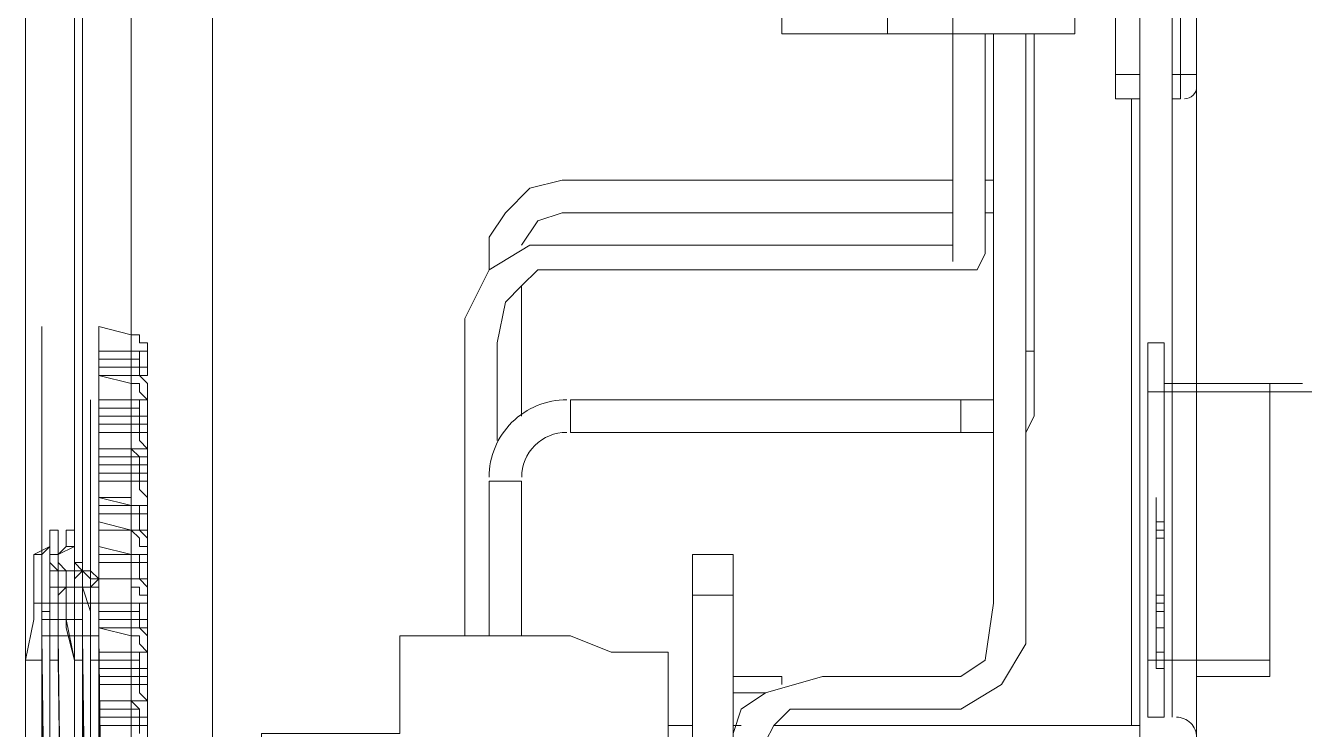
# Model space of a CAD drawing. Header units: millimetres. Extents: x 42 to 552, y 43 to 535.
# Drawn here: x 480.3756 to 480.5768, y 496.925 to 497.0357 of the extents above; entities that cross this region are included whole.
import ezdxf

# ---------------------------------------------------------------- set-up
doc = ezdxf.new("R2010")
doc.units = ezdxf.units.MM
doc.header["$LTSCALE"] = 0.75
doc.header["$MEASUREMENT"] = 0
doc.layers.add('PDF_0', color=7, linetype='Continuous')

msp = doc.modelspace()

# ---------------------------------------------------------------- linework, layer by layer
at = {"layer": 'PDF_0', "lineweight": 18}
for points in [[(480.3922387645771, 497.2916101422346), (480.3922387645771, 496.7771739602923), (480.3922387645771, 496.7758942682973), (480.3922387645771, 496.26273777835), (480.3922387645771, 496.2614580863552)], [(480.4101544525051, 497.2749741463011), (480.4101544525051, 497.2481006144086), (480.405035684526, 497.2481006144086), (480.405035684526, 496.9153806957394), (480.405035684526, 496.8219631801131)], [(480.3922387645771, 497.2711350703165), (480.3922387645771, 496.8219631801131)], [(480.3820012286178, 497.2672959943317), (480.3832809206128, 497.2647366103421), (480.3832809206128, 497.2583381503676), (480.3832809206128, 496.7899708802412), (480.3832809206128, 496.7835724202668), (480.3820012286178, 496.7810130362769), (480.3756027686436, 496.7810130362769), (480.3768824606382, 496.7810130362769)], [(480.3756027686436, 496.8360397920568), (480.3756027686436, 497.2634569183473), (480.3768824606382, 497.2634569183473)], [(480.3832809206128, 497.2583381503676), (480.3845606126074, 497.2583381503676), (480.3845606126074, 496.7899708802412), (480.3832809206128, 496.7899708802412)], [(480.5509205719422, 496.9230588477088), (480.5509205719422, 497.2327443104699)], [(480.5214876560599, 497.0369514352532), (480.5214876560599, 497.0343920512634), (480.540683035983, 497.0343920512634), (480.540683035983, 497.2301849264803)], [(480.5470814959576, 497.0420702032328), (480.5470814959576, 497.0279935912889), (480.5509205719422, 497.0279935912889)], [(480.4946141241676, 497.0369514352532), (480.4946141241676, 497.0343920512634), (480.5112501201006, 497.0343920512634), (480.5112501201006, 497.0369514352532)], [(480.5560393399214, 497.0369514352532), (480.5560393399214, 496.9268979236934)], [(480.4498249043468, 496.9704074515192), (480.4498249043468, 496.9857637554579), (480.4511045963413, 496.9921622154324), (480.4536639803314, 496.9947215994222), (480.456223364321, 496.9972809834118), (480.4856562802033, 496.9972809834118), (480.5150891960857, 496.9972809834118), (480.5214876560599, 496.9972809834118), (480.5240470400495, 496.9972809834118), (480.5253267320445, 496.9972809834118), (480.5266064240395, 496.9998403674016), (480.5266064240395, 497.0011200593966), (480.5266064240395, 497.0049591353812), (480.5266064240395, 497.0139169793453), (480.5266064240395, 497.0343920512634)], [(480.5278861160346, 497.0343920512634), (480.5278861160346, 496.96272929955), (480.5278861160346, 496.9448136116217), (480.5266064240395, 496.9358557676575), (480.5227673480549, 496.9332963836679), (480.5189282720703, 496.9332963836679), (480.5010125841418, 496.9332963836679), (480.4920547401775, 496.9307369996781), (480.4882156641929, 496.9281776156882), (480.4869359721984, 496.9243385397036), (480.4869359721984, 496.8513960959955), (480.4869359721984, 496.8424382520312), (480.4869359721984, 496.8360397920568), (480.4869359721984, 496.833480408067), (480.4882156641929, 496.8322007160722), (480.4894953561879, 496.8322007160722), (480.4933344321726, 496.8322007160722)], [(480.4920547401775, 496.834760100062), (480.4920547401775, 496.8373194840516), (480.4920547401775, 496.844997636021), (480.4920547401775, 496.8590742479647), (480.4920547401775, 496.8885071638471), (480.4920547401775, 496.9192197717242), (480.4920547401775, 496.9230588477088), (480.4933344321726, 496.9256182316984), (480.4958938161622, 496.9281776156882), (480.4997328921468, 496.9281776156882), (480.5150891960857, 496.9281776156882), (480.5227673480549, 496.9281776156882), (480.5291658080291, 496.9320166916729), (480.5330048840137, 496.9384151516473), (480.5330048840137, 496.9460933036165), (480.5330048840137, 496.9755262194989), (480.5330048840137, 497.0343920512634)], [(480.5112501201006, 497.0343920512634), (480.5214876560599, 497.0343920512634), (480.5214876560599, 497.0087982113658), (480.5214876560599, 497.0023997513914), (480.5214876560599, 496.9985606754068)], [(480.5330048840137, 496.9716871435143), (480.5342845760088, 496.9742465275041), (480.5342845760088, 496.9768059114937), (480.5342845760088, 496.9844840634631), (480.5342845760088, 497.0343920512634)], [(480.5470814959576, 497.0279935912889), (480.5470814959576, 497.0241545153043), (480.5509205719422, 497.0241545153043)], [(480.5573190319164, 497.0279935912889), (480.5560393399214, 497.0279935912889)], [(480.5598784159065, 497.0279935912889), (480.5598784159065, 497.0254342072993), (480.5598784159065, 496.9230588477088), (480.5598784159065, 496.920499463719), (480.5598784159065, 496.7810130362769)], [(480.5496408799472, 496.9256182316984), (480.5496408799472, 497.0241545153043)], [(480.5560393399214, 497.0241545153043), (480.5573190319164, 497.0241545153043)], [(480.5214876560599, 497.0113575953557), (480.4805375122237, 497.0113575953557), (480.4600624403056, 497.0113575953557), (480.454943672326, 497.0100779033606), (480.4511045963413, 497.006238827376), (480.4485452123517, 497.0023997513914), (480.4485452123517, 496.9972809834118)], [(480.5278861160346, 497.0113575953557), (480.5266064240395, 497.0113575953557)], [(480.4536639803314, 497.0011200593966), (480.456223364321, 497.0049591353812), (480.4600624403056, 497.006238827376), (480.4690202842698, 497.006238827376), (480.4869359721984, 497.006238827376), (480.5214876560599, 497.006238827376)], [(480.5266064240395, 497.006238827376), (480.5278861160346, 497.006238827376)], [(480.5214876560599, 497.0011200593966), (480.5138095040907, 497.0011200593966), (480.5061313521214, 497.0011200593966), (480.4894953561879, 497.0011200593966), (480.454943672326, 497.0011200593966), (480.4485452123517, 496.9972809834118), (480.4447061363671, 496.9896028314425), (480.4447061363671, 496.9729668355091), (480.4447061363671, 496.9396948436423)], [(480.4536639803314, 496.9742465275041), (480.4536639803314, 496.9755262194989), (480.4536639803314, 496.9832043714681), (480.4536639803314, 496.9908825234373), (480.4536639803314, 496.9947215994222)], [(480.3922387645771, 496.9768059114937), (480.3871199965974, 496.9768059114937), (480.3871199965974, 496.9806449874785), (480.3922387645771, 496.9806449874785), (480.3871199965974, 496.9806449874785)], [(480.5713956438603, 496.9780856034887), (480.5522002639373, 496.9780856034887)], [(480.57651441184, 496.9793652954835), (480.5713956438603, 496.9793652954835), (480.5598784159065, 496.9793652954835), (480.5598784159065, 496.9332963836679), (480.5713956438603, 496.9332963836679), (480.5713956438603, 496.9793652954835), (480.5547596479269, 496.9793652954835)], [(480.5547596479269, 496.9780856034889), (480.5713956438603, 496.9780856034889), (480.6059473277223, 496.9780856034889)], [(480.5278861160346, 496.9768059114937), (480.5227673480549, 496.9768059114937), (480.4613421323006, 496.9768059114937)], [(480.3922387645771, 496.9729668355091), (480.3871199965974, 496.9729668355091), (480.3871199965974, 496.9691277595244), (480.3922387645771, 496.9691277595244)], [(480.3871199965974, 496.9716871435143), (480.3922387645771, 496.9716871435143)], [(480.4613421323006, 496.9716871435143), (480.5227673480549, 496.9716871435143), (480.5278861160346, 496.9716871435143)], [(480.3922387645771, 496.9652886835398), (480.3871199965974, 496.9652886835398), (480.3871199965974, 496.9614496075552), (480.3922387645771, 496.9601699155602)], [(480.3871199965974, 496.964008991545), (480.3922387645771, 496.964008991545)], [(480.4485452123517, 496.964008991545), (480.4485452123517, 496.9396948436423)], [(480.4536639803314, 496.9396948436423), (480.4536639803314, 496.964008991545)], [(480.5534799559318, 496.9614496075552), (480.5534799559318, 496.9588902235654), (480.5534799559318, 496.9371354596525)], [(480.5534799559318, 496.9601699155602), (480.5534799559318, 496.9601699155602)], [(480.3871199965974, 496.9563308395756), (480.3922387645771, 496.9563308395756), (480.3871199965974, 496.9576105315706), (480.3871199965974, 496.952491763591), (480.3922387645771, 496.952491763591)], [(480.5547596479269, 496.9576105315706), (480.5534799559318, 496.9576105315706)], [(480.5534799559318, 496.9550511475808), (480.5534799559318, 496.9550511475808)], [(480.5534799559318, 496.9550511475808), (480.5534799559318, 496.9550511475808)], [(480.5534799559318, 496.9550511475808), (480.5534799559318, 496.9550511475808)], [(480.5534799559318, 496.9550511475808), (480.5547596479269, 496.9550511475808)], [(480.3756027686436, 496.8846680878622), (480.3756027686436, 496.9358557676575), (480.3781621526332, 496.9358557676575), (480.3781621526332, 496.9371354596525), (480.3781621526332, 496.9396948436423), (480.3781621526332, 496.9409745356371), (480.3781621526332, 496.9422542276319), (480.3781621526332, 496.9435339196269), (480.3794418446282, 496.9435339196269), (480.3794418446282, 496.9448136116217), (480.3794418446282, 496.952491763591), (480.3807215366232, 496.952491763591), (480.3794418446282, 496.952491763591), (480.3794418446282, 496.9448136116217), (480.3794418446282, 496.9435339196269), (480.3781621526332, 496.9435339196269), (480.3781621526332, 496.9422542276319), (480.3781621526332, 496.9409745356371), (480.3781621526332, 496.9396948436423), (480.3781621526332, 496.9371354596525), (480.3781621526332, 496.9358557676575), (480.3794418446282, 496.844997636021)], [(480.3768824606382, 496.952491763591), (480.3768824606382, 496.9448136116217), (480.3768824606382, 496.952491763591), (480.3768824606382, 496.9448136116217), (480.3768824606382, 496.9422542276319), (480.3756027686436, 496.9358557676575), (480.3756027686436, 496.8846680878622), (480.3756027686436, 496.844997636021), (480.3768824606382, 496.8398788680414), (480.3768824606382, 496.8373194840516), (480.3820012286178, 496.8373194840516), (480.3820012286178, 496.8398788680414), (480.3832809206128, 496.844997636021), (480.3832809206128, 496.8961853158163), (480.3832809206128, 496.9358557676575), (480.3820012286178, 496.9422542276319), (480.3820012286178, 496.9448136116217)], [(480.3768824606382, 496.952491763591), (480.3768824606382, 496.952491763591)], [(480.3768824606382, 496.952491763591), (480.3768824606382, 496.952491763591)], [(480.3820012286178, 496.9422542276319), (480.3794418446282, 496.9422542276319), (480.3781621526332, 496.9422542276319), (480.3781621526332, 496.9409745356371), (480.3781621526332, 496.9396948436423), (480.3794418446282, 496.8424382520312), (480.3794418446282, 496.8411585600364), (480.3794418446282, 496.8398788680414), (480.3794418446282, 496.8385991760466), (480.3820012286178, 496.8385991760466), (480.3832809206128, 496.844997636021), (480.3832809206128, 496.8961853158163), (480.3832809206128, 496.9358557676575), (480.3820012286178, 496.9409745356371), (480.3820012286178, 496.9448136116217), (480.3807215366232, 496.9448136116217), (480.3807215366232, 496.952491763591)], [(480.3807215366232, 496.952491763591), (480.3807215366232, 496.952491763591)], [(480.4805375122237, 496.9460933036165), (480.4805375122237, 496.952491763591), (480.4869359721984, 496.952491763591), (480.4869359721984, 496.9460933036165)], [(480.5534799559318, 496.952491763591), (480.5534799559318, 496.952491763591)], [(480.5534799559318, 496.9512120715962), (480.5534799559318, 496.9512120715962)], [(480.5534799559318, 496.9499323796014), (480.5534799559318, 496.9499323796014)], [(480.5534799559318, 496.9499323796014), (480.5534799559318, 496.9499323796014)], [(480.5534799559318, 496.9499323796014), (480.5534799559318, 496.9499323796014)], [(480.5534799559318, 496.9499323796014), (480.5534799559318, 496.9499323796014)], [(480.5534799559318, 496.9499323796014), (480.5534799559318, 496.9499323796014)], [(480.5534799559318, 496.9499323796014), (480.5534799559318, 496.9499323796014)], [(480.3871199965974, 496.9486526876063), (480.3922387645771, 496.9486526876063), (480.3871199965974, 496.9486526876063), (480.3871199965974, 496.9448136116217), (480.3922387645771, 496.9448136116217)], [(480.5534799559318, 496.9486526876063), (480.5534799559318, 496.9486526876063)], [(480.5534799559318, 496.9486526876063), (480.5534799559318, 496.9486526876063)], [(480.5534799559318, 496.9486526876063), (480.5534799559318, 496.9486526876063)], [(480.5534799559318, 496.9486526876063), (480.5534799559318, 496.9486526876063)], [(480.4869359721984, 496.9230588477088), (480.4869359721984, 496.9460933036165), (480.4805375122237, 496.9460933036165), (480.4805375122237, 496.8616336319545), (480.4869359721984, 496.8616336319545)], [(480.5534799559318, 496.9473729956115), (480.5534799559318, 496.9473729956115)], [(480.5534799559318, 496.9460933036165), (480.5534799559318, 496.9460933036165)], [(480.5534799559318, 496.9460933036165), (480.5534799559318, 496.9460933036165)], [(480.5534799559318, 496.9460933036165), (480.5534799559318, 496.9460933036165)], [(480.5534799559318, 496.9460933036165), (480.5534799559318, 496.9460933036165)], [(480.5534799559318, 496.9460933036165), (480.5534799559318, 496.9460933036165)], [(480.5534799559318, 496.9460933036165), (480.5534799559318, 496.9460933036165)], [(480.5534799559318, 496.9460933036165), (480.5547596479269, 496.9460933036165)], [(480.5534799559318, 496.9460933036165), (480.5534799559318, 496.9460933036165)], [(480.5534799559318, 496.9460933036165), (480.5534799559318, 496.9460933036165)], [(480.3807215366232, 496.9448136116217), (480.3794418446282, 496.9448136116217), (480.3768824606382, 496.9448136116217), (480.3768824606382, 496.9422542276319), (480.3756027686436, 496.9358557676575)], [(480.3768824606382, 496.9448136116217), (480.3768824606382, 496.9448136116217)], [(480.5534799559318, 496.9448136116217), (480.5534799559318, 496.9448136116217)], [(480.5534799559318, 496.9448136116217), (480.5534799559318, 496.9448136116217)], [(480.5534799559318, 496.9448136116217), (480.5534799559318, 496.9448136116217)], [(480.5534799559318, 496.9448136116217), (480.5534799559318, 496.9448136116217)], [(480.5534799559318, 496.9448136116217), (480.5534799559318, 496.9448136116217)], [(480.5534799559318, 496.9448136116217), (480.5534799559318, 496.9448136116217)], [(480.5534799559318, 496.9448136116217), (480.5534799559318, 496.9448136116217)], [(480.5547596479269, 496.9435339196269), (480.5534799559318, 496.9435339196269), (480.5534799559318, 496.9448136116217), (480.5547596479269, 496.9448136116217)], [(480.5534799559318, 496.9435339196269), (480.5534799559318, 496.9435339196269)], [(480.5534799559318, 496.9435339196269), (480.5534799559318, 496.9435339196269)], [(480.5534799559318, 496.9435339196269), (480.5534799559318, 496.9435339196269)], [(480.5534799559318, 496.9435339196269), (480.5534799559318, 496.9435339196269)], [(480.5534799559318, 496.9435339196269), (480.5534799559318, 496.9435339196269)], [(480.5534799559318, 496.9435339196269), (480.5534799559318, 496.9435339196269)], [(480.5534799559318, 496.9435339196269), (480.5534799559318, 496.9435339196269)], [(480.5534799559318, 496.9435339196269), (480.5534799559318, 496.9435339196269)], [(480.5534799559318, 496.9435339196269), (480.5534799559318, 496.9435339196269)], [(480.5534799559318, 496.9435339196269), (480.5534799559318, 496.9435339196269)], [(480.5534799559318, 496.9435339196269), (480.5534799559318, 496.9435339196269)], [(480.5534799559318, 496.9435339196269), (480.5534799559318, 496.9435339196269)], [(480.5534799559318, 496.9435339196269), (480.5534799559318, 496.9435339196269)], [(480.5534799559318, 496.9435339196269), (480.5534799559318, 496.9435339196269)], [(480.5534799559318, 496.9422542276319), (480.5534799559318, 496.9422542276319)], [(480.5534799559318, 496.9422542276319), (480.5534799559318, 496.9422542276319)], [(480.5534799559318, 496.9422542276319), (480.5534799559318, 496.9422542276319)], [(480.5534799559318, 496.9422542276319), (480.5534799559318, 496.9422542276319)], [(480.5534799559318, 496.9422542276319), (480.5534799559318, 496.9422542276319)], [(480.5534799559318, 496.9422542276319), (480.5534799559318, 496.9422542276319)], [(480.5534799559318, 496.9422542276319), (480.5534799559318, 496.9422542276319)], [(480.5534799559318, 496.9422542276319), (480.5534799559318, 496.9422542276319)], [(480.5534799559318, 496.9422542276319), (480.5534799559318, 496.9422542276319)], [(480.5534799559318, 496.9422542276319), (480.5534799559318, 496.9422542276319)], [(480.5534799559318, 496.9422542276319), (480.5534799559318, 496.9422542276319)], [(480.5534799559318, 496.9422542276319), (480.5534799559318, 496.9422542276319)], [(480.5534799559318, 496.9422542276319), (480.5534799559318, 496.9422542276319)], [(480.5534799559318, 496.9422542276319), (480.5534799559318, 496.9422542276319)], [(480.5534799559318, 496.9422542276319), (480.5534799559318, 496.9422542276319)], [(480.5534799559318, 496.9422542276319), (480.5534799559318, 496.9422542276319)], [(480.5534799559318, 496.9422542276319), (480.5534799559318, 496.9422542276319)], [(480.5534799559318, 496.9422542276319), (480.5534799559318, 496.9422542276319)], [(480.5534799559318, 496.9422542276319), (480.5534799559318, 496.9422542276319)], [(480.5534799559318, 496.9422542276319), (480.5534799559318, 496.9422542276319)], [(480.3922387645771, 496.9371354596525), (480.3871199965974, 496.9371354596525), (480.3871199965974, 496.9409745356371), (480.3922387645771, 496.9409745356371), (480.3871199965974, 496.9409745356371)], [(480.5534799559318, 496.9409745356371), (480.5534799559318, 496.9409745356371)], [(480.5534799559318, 496.9409745356371), (480.5534799559318, 496.9409745356371)], [(480.5534799559318, 496.9409745356371), (480.5534799559318, 496.9409745356371)], [(480.5534799559318, 496.9409745356371), (480.5534799559318, 496.9409745356371)], [(480.5534799559318, 496.9409745356371), (480.5534799559318, 496.9409745356371)], [(480.5534799559318, 496.9409745356371), (480.5534799559318, 496.9409745356371)], [(480.5534799559318, 496.9409745356371), (480.5534799559318, 496.9409745356371)], [(480.5534799559318, 496.9409745356371), (480.5534799559318, 496.9409745356371)], [(480.5534799559318, 496.9409745356371), (480.5534799559318, 496.9409745356371)], [(480.5534799559318, 496.9409745356371), (480.5534799559318, 496.9409745356371)], [(480.5534799559318, 496.9409745356371), (480.5534799559318, 496.9409745356371)], [(480.5534799559318, 496.9409745356371), (480.5534799559318, 496.9409745356371)], [(480.5534799559318, 496.9396948436423), (480.5534799559318, 496.9396948436423)], [(480.5534799559318, 496.9396948436423), (480.5534799559318, 496.9396948436423)], [(480.5534799559318, 496.9396948436423), (480.5534799559318, 496.9396948436423)], [(480.5534799559318, 496.9396948436423), (480.5534799559318, 496.9396948436423)], [(480.5534799559318, 496.9396948436423), (480.5534799559318, 496.9396948436423)], [(480.5534799559318, 496.9396948436423), (480.5534799559318, 496.9396948436423)], [(480.5534799559318, 496.9396948436423), (480.5534799559318, 496.9396948436423)], [(480.5534799559318, 496.9384151516473), (480.5534799559318, 496.9384151516473)], [(480.5534799559318, 496.9384151516473), (480.5534799559318, 496.9384151516473)], [(480.5534799559318, 496.9384151516473), (480.5534799559318, 496.9384151516473)], [(480.5534799559318, 496.9384151516473), (480.5534799559318, 496.9384151516473)], [(480.5534799559318, 496.9384151516473), (480.5534799559318, 496.9384151516473)], [(480.5534799559318, 496.9384151516473), (480.5534799559318, 496.9384151516473)], [(480.5534799559318, 496.9384151516473), (480.5534799559318, 496.9384151516473)], [(480.5534799559318, 496.9384151516473), (480.5534799559318, 496.9384151516473)], [(480.5534799559318, 496.9384151516473), (480.5534799559318, 496.9384151516473)], [(480.5534799559318, 496.9384151516473), (480.5534799559318, 496.9384151516473)], [(480.5534799559318, 496.9384151516473), (480.5534799559318, 496.9384151516473)], [(480.5713956438603, 496.9358557676575), (480.5522002639373, 496.9358557676575)], [(480.5534799559318, 496.9371354596525), (480.5534799559318, 496.9371354596525)], [(480.5534799559318, 496.9371354596525), (480.5534799559318, 496.9371354596525)], [(480.5534799559318, 496.9371354596525), (480.5534799559318, 496.9371354596525)], [(480.5534799559318, 496.9371354596525), (480.5534799559318, 496.9371354596525)], [(480.5534799559318, 496.9371354596525), (480.5534799559318, 496.9371354596525)], [(480.5534799559318, 496.9371354596525), (480.5534799559318, 496.9371354596525)], [(480.5534799559318, 496.9371354596525), (480.5534799559318, 496.9371354596525)], [(480.5534799559318, 496.9371354596525), (480.5534799559318, 496.9371354596525)], [(480.5534799559318, 496.9371354596525), (480.5534799559318, 496.9371354596525)], [(480.5534799559318, 496.9371354596525), (480.5534799559318, 496.9371354596525)], [(480.5534799559318, 496.9371354596525), (480.5534799559318, 496.9371354596525)], [(480.5534799559318, 496.9371354596525), (480.5534799559318, 496.9371354596525)], [(480.5534799559318, 496.9371354596525), (480.5534799559318, 496.9371354596525)], [(480.5534799559318, 496.9371354596525), (480.5534799559318, 496.9371354596525)], [(480.5534799559318, 496.9371354596525), (480.5534799559318, 496.9371354596525)], [(480.5534799559318, 496.9371354596525), (480.5534799559318, 496.9371354596525)], [(480.5534799559318, 496.9371354596525), (480.5534799559318, 496.9371354596525)], [(480.5534799559318, 496.9371354596525), (480.5534799559318, 496.9371354596525)], [(480.5534799559318, 496.9371354596525), (480.5534799559318, 496.9371354596525)], [(480.5534799559318, 496.9371354596525), (480.5534799559318, 496.9371354596525)], [(480.5534799559318, 496.9371354596525), (480.5534799559318, 496.9371354596525)], [(480.5534799559318, 496.9371354596525), (480.5534799559318, 496.9371354596525)], [(480.5534799559318, 496.9371354596525), (480.5534799559318, 496.9371354596525)], [(480.5534799559318, 496.9371354596525), (480.5534799559318, 496.9371354596525)], [(480.5534799559318, 496.9358557676575), (480.5534799559318, 496.9358557676575)], [(480.5534799559318, 496.9358557676575), (480.5534799559318, 496.9358557676575)], [(480.5534799559318, 496.9358557676575), (480.5534799559318, 496.9358557676575)], [(480.5534799559318, 496.9358557676575), (480.5534799559318, 496.9358557676575)], [(480.5534799559318, 496.9358557676575), (480.5534799559318, 496.9358557676575)], [(480.5534799559318, 496.9358557676575), (480.5534799559318, 496.9358557676575)], [(480.5534799559318, 496.9358557676575), (480.5534799559318, 496.9358557676575)], [(480.5534799559318, 496.9358557676575), (480.5534799559318, 496.9358557676575)], [(480.5534799559318, 496.9358557676575), (480.5534799559318, 496.9358557676575)], [(480.5534799559318, 496.9358557676575), (480.5534799559318, 496.9358557676575)], [(480.5534799559318, 496.9358557676575), (480.5534799559318, 496.9358557676575)], [(480.5534799559318, 496.9358557676575), (480.5534799559318, 496.9358557676575)], [(480.5534799559318, 496.9358557676575), (480.5534799559318, 496.9358557676575)], [(480.5534799559318, 496.9358557676575), (480.5534799559318, 496.9358557676575)], [(480.5534799559318, 496.9345760756627), (480.5534799559318, 496.9345760756627)], [(480.5534799559318, 496.9345760756627), (480.5534799559318, 496.9345760756627)], [(480.5534799559318, 496.9345760756627), (480.5534799559318, 496.9345760756627)], [(480.5534799559318, 496.9345760756627), (480.5534799559318, 496.9345760756627)], [(480.5534799559318, 496.9345760756627), (480.5534799559318, 496.9345760756627)], [(480.3922387645771, 496.9332963836679), (480.3871199965974, 496.9332963836679), (480.3871199965974, 496.929457307683), (480.3922387645771, 496.929457307683)], [(480.3871199965974, 496.9320166916729), (480.3922387645771, 496.9320166916729)], [(480.4869359721984, 496.9332963836679), (480.4946141241676, 496.9332963836679), (480.4946141241676, 496.9320166916729)], [(480.4920547401775, 496.9307369996781), (480.4869359721984, 496.9307369996781)], [(480.3922387645771, 496.9256182316984), (480.3871199965974, 496.9256182316984), (480.3871199965974, 496.9217791557138), (480.3922387645771, 496.920499463719)], [(480.4766984362391, 496.9256182316984), (480.4805375122237, 496.9256182316984)], [(480.4869359721984, 496.9256182316984), (480.4882156641929, 496.9256182316984)], [(480.4933344321726, 496.9256182316984), (480.5509205719422, 496.9256182316984)]]:
    msp.add_lwpolyline(points, dxfattribs=at)
for points in [[(480.5598784159065, 497.1930738586287), (480.5598784159065, 497.0279935912889), (480.5573190319164, 497.0279935912889), (480.5573190319164, 497.1930738586287)], [(480.5547596479269, 496.9268979236934), (480.5522002639373, 496.9268979236934), (480.5522002639373, 496.9857637554579), (480.5547596479269, 496.9857637554579)], [(480.5534799559318, 496.9563308395756), (480.5547596479269, 496.9563308395756)], [(480.3781621526332, 496.9396948436423), (480.3832809206128, 496.9396948436423)], [(480.4754187442441, 496.920499463719), (480.4766984362391, 496.9230588477088), (480.4766984362391, 496.9371354596525), (480.4677405922748, 496.9371354596525), (480.4613421323006, 496.9396948436423), (480.4344686004079, 496.9396948436423), (480.4344686004079, 496.9243385397036), (480.4127138364952, 496.9243385397036), (480.4127138364952, 496.8795493198828), (480.4344686004079, 496.8795493198828), (480.4344686004079, 496.8629133239493), (480.4613421323006, 496.8629133239493), (480.4677405922748, 496.8654727079391), (480.4766984362391, 496.8654727079391), (480.4766984362391, 496.8859477798572), (480.4728593602545, 496.8859477798572), (480.4728593602545, 496.8846680878622), (480.4715796682594, 496.8846680878622), (480.4715796682594, 496.920499463719)]]:
    msp.add_lwpolyline(points, close=True, dxfattribs=at)
at = {"layer": 'PDF_0', "lineweight": 0}
for points in [[(480.3922387645771, 496.9870434474527), (480.3922387645771, 497.0574265071713), (480.3947981485667, 497.0574265071713)], [(480.3756027686436, 496.8053271841796), (480.3756027686436, 496.8066068761744), (480.3768824606382, 496.8078865681695), (480.3768824606382, 496.8053271841796), (480.3756027686436, 496.8053271841796), (480.3768824606382, 496.8053271841796), (480.3768824606382, 496.8078865681695), (480.3794418446282, 496.8066068761744), (480.3794418446282, 496.8053271841796), (480.3807215366232, 496.8053271841796), (480.3820012286178, 496.8053271841796), (480.3794418446282, 496.8053271841796), (480.3794418446282, 496.8040474921848), (480.3781621526332, 496.8040474921848), (480.3781621526332, 496.8053271841796), (480.3781621526332, 496.8078865681695), (480.3781621526332, 496.8091662601643), (480.3781621526332, 496.9883231394477)], [(480.3947981485667, 496.9819246794733), (480.3947981485667, 496.9844840634631), (480.3947981485667, 496.9857637554579), (480.3935184565717, 496.9857637554579), (480.3935184565717, 496.9870434474527), (480.3922387645771, 496.9870434474527), (480.3871199965974, 496.9883231394477), (480.3871199965974, 496.9844840634631), (480.3871199965974, 496.9819246794733), (480.3871199965974, 496.9806449874785), (480.3922387645771, 496.9793652954835), (480.3935184565717, 496.9793652954835), (480.3935184565717, 496.9780856034887), (480.3947981485667, 496.9768059114937)], [(480.3922387645771, 496.9844840634631), (480.3871199965974, 496.9844840634631), (480.3947981485667, 496.9844840634631)], [(480.3935184565717, 496.9806449874785), (480.3935184565717, 496.9832043714681), (480.3935184565717, 496.9844840634631), (480.3922387645771, 496.9844840634631), (480.3922387645771, 496.9793652954835)], [(480.3871199965974, 496.9832043714681), (480.3935184565717, 496.9832043714681)], [(480.3922387645771, 496.9729668355091), (480.3947981485667, 496.9729668355091), (480.3947981485667, 496.9742465275041), (480.3947981485667, 496.9768059114937), (480.3871199965974, 496.9768059114937), (480.3922387645771, 496.9768059114937), (480.3947981485667, 496.9768059114937), (480.3947981485667, 496.9780856034887), (480.3947981485667, 496.9793652954835), (480.3935184565717, 496.9806449874785), (480.3922387645771, 496.9806449874785), (480.3947981485667, 496.9806449874785), (480.3947981485667, 496.9819246794733), (480.3871199965974, 496.9819246794733)], [(480.3858403046024, 496.9768059114937), (480.3858403046024, 496.7899708802412), (480.3858403046024, 496.7848521122615), (480.3858403046024, 496.7835724202668), (480.3781621526332, 496.7835724202668), (480.3781621526332, 496.791250572236), (480.3781621526332, 496.7938099562258), (480.3794418446282, 496.7938099562258), (480.3794418446282, 496.8027678001898), (480.3768824606382, 496.8027678001898), (480.3768824606382, 496.7938099562258), (480.3768824606382, 496.8027678001898)], [(480.3947981485667, 496.9601699155602), (480.3947981485667, 496.9614496075552), (480.3947981485667, 496.96272929955), (480.3947981485667, 496.964008991545), (480.3935184565717, 496.964008991545), (480.3935184565717, 496.9678480675296), (480.3871199965974, 496.9678480675296), (480.3947981485667, 496.9678480675296), (480.3947981485667, 496.9691277595244), (480.3935184565717, 496.9704074515192), (480.3935184565717, 496.9716871435143), (480.3922387645771, 496.9716871435143), (480.3922387645771, 496.9768059114937), (480.3935184565717, 496.9768059114937), (480.3935184565717, 496.9755262194989), (480.3871199965974, 496.9755262194989)], [(480.3871199965974, 496.9768059114937), (480.3871199965974, 496.9768059114937)], [(480.3871199965974, 496.9768059114937), (480.3871199965974, 496.9742465275041), (480.3947981485667, 496.9742465275041)], [(480.3947981485667, 496.9755262194989), (480.3947981485667, 496.7835724202668), (480.3922387645771, 496.7835724202668), (480.3858403046024, 496.7835724202668), (480.3858403046024, 496.7848521122615), (480.3858403046024, 496.7899708802412)], [(480.3871199965974, 496.9742465275041), (480.3871199965974, 496.9729668355091)], [(480.3922387645771, 496.9742465275041), (480.3922387645771, 496.7822927282717), (480.3922387645771, 496.7797333442821), (480.3922387645771, 496.7810130362769), (480.3922387645771, 496.7797333442821), (480.3922387645771, 496.7822927282717)], [(480.3935184565717, 496.9716871435143), (480.3935184565717, 496.9755262194989)], [(480.3871199965974, 496.9716871435143), (480.3922387645771, 496.9716871435143), (480.3935184565717, 496.9716871435143), (480.3947981485667, 496.9716871435143), (480.3947981485667, 496.9704074515192), (480.3947981485667, 496.9691277595244), (480.3922387645771, 496.9691277595244), (480.3871199965974, 496.9691277595244), (480.3871199965974, 496.9678480675296), (480.3871199965974, 496.9665683755346), (480.3871199965974, 496.9652886835398)], [(480.3935184565717, 496.9678480675296), (480.3922387645771, 496.9691277595244), (480.3922387645771, 496.964008991545), (480.3935184565717, 496.964008991545)], [(480.3947981485667, 496.9678480675296), (480.3947981485667, 496.9665683755346)], [(480.3922387645771, 496.9652886835398), (480.3947981485667, 496.9652886835398), (480.3947981485667, 496.9665683755346), (480.3871199965974, 496.9665683755346)], [(480.3871199965974, 496.964008991545), (480.3922387645771, 496.964008991545), (480.3935184565717, 496.964008991545), (480.3935184565717, 496.96272929955), (480.3947981485667, 496.9614496075552), (480.3947981485667, 496.9601699155602), (480.3871199965974, 496.9601699155602)], [(480.3922387645771, 496.9601699155602), (480.3947981485667, 496.9601699155602), (480.3947981485667, 496.9588902235654), (480.3871199965974, 496.9588902235654), (480.3871199965974, 496.9601699155602), (480.3871199965974, 496.9614496075552), (480.3922387645771, 496.9614496075552), (480.3922387645771, 496.9601699155602), (480.3935184565717, 496.9601699155602), (480.3935184565717, 496.9588902235654)], [(480.3947981485667, 496.9588902235654), (480.3947981485667, 496.9576105315706), (480.3947981485667, 496.9563308395756), (480.3922387645771, 496.9563308395756), (480.3922387645771, 496.9614496075552)], [(480.3871199965974, 496.9576105315706), (480.3871199965974, 496.9588902235654), (480.3935184565717, 496.9588902235654), (480.3935184565717, 496.9563308395756), (480.3922387645771, 496.9563308395756), (480.3871199965974, 496.9563308395756)], [(480.3807215366232, 496.9563308395756), (480.3807215366232, 496.9512120715962), (480.3820012286178, 496.9499323796014), (480.3807215366232, 496.9499323796014), (480.3807215366232, 496.9486526876063), (480.3807215366232, 496.9473729956115), (480.3820012286178, 496.9473729956115), (480.3832809206128, 496.9473729956115), (480.3832809206128, 496.9486526876063), (480.3832809206128, 496.9448136116217), (480.3820012286178, 496.9448136116217), (480.3832809206128, 496.9448136116217), (480.3807215366232, 496.9448136116217), (480.3820012286178, 496.9448136116217), (480.3845606126074, 496.9448136116217), (480.3858403046024, 496.9448136116217), (480.3832809206128, 496.9448136116217), (480.3832809206128, 496.9486526876063), (480.3832809206128, 496.9473729956115), (480.3820012286178, 496.9473729956115), (480.3832809206128, 496.9473729956115), (480.3832809206128, 496.9486526876063), (480.3832809206128, 496.9499323796014), (480.3820012286178, 496.9499323796014), (480.3807215366232, 496.9512120715962), (480.3807215366232, 496.9473729956115), (480.3794418446282, 496.9473729956115), (480.3807215366232, 496.9473729956115), (480.3820012286178, 496.9473729956115), (480.3820012286178, 496.9486526876063)], [(480.3794418446282, 496.9563308395756), (480.3794418446282, 496.9563308395756)], [(480.3794418446282, 496.9563308395756), (480.3794418446282, 496.9563308395756)], [(480.3794418446282, 496.9512120715962), (480.3794418446282, 496.9499323796014), (480.3807215366232, 496.9499323796014), (480.3794418446282, 496.9512120715962), (480.3794418446282, 496.9563308395756), (480.3807215366232, 496.9563308395756), (480.3794418446282, 496.9563308395756), (480.3794418446282, 496.9512120715962), (480.3807215366232, 496.9499323796014), (480.3820012286178, 496.9499323796014), (480.3820012286178, 496.9473729956115), (480.3807215366232, 496.9460933036165), (480.3807215366232, 496.9448136116217), (480.3807215366232, 496.9435339196269), (480.3807215366232, 496.9422542276319), (480.3807215366232, 496.9396948436423), (480.3807215366232, 496.9384151516473), (480.3807215366232, 496.9358557676575), (480.3794418446282, 496.9358557676575), (480.3794418446282, 496.9435339196269), (480.3794418446282, 496.9473729956115), (480.3794418446282, 496.9435339196269), (480.3794418446282, 496.9358557676575), (480.3794418446282, 496.8961853158163)], [(480.3820012286178, 496.9563308395756), (480.3832809206128, 496.9563308395756), (480.3832809206128, 496.9537714555858), (480.3807215366232, 496.952491763591), (480.3820012286178, 496.9537714555858), (480.3820012286178, 496.9563308395756), (480.3832809206128, 496.9563308395756), (480.3832809206128, 496.9512120715962), (480.3845606126074, 496.9499323796014), (480.3845606126074, 496.9512120715962), (480.3845606126074, 496.9473729956115), (480.3845606126074, 496.9448136116217), (480.3845606126074, 496.9435339196269), (480.3845606126074, 496.9422542276319), (480.3845606126074, 496.9409745356371), (480.3845606126074, 496.9396948436423), (480.3845606126074, 496.9371354596525), (480.3845606126074, 496.9358557676575), (480.3858403046024, 496.844997636021)], [(480.3820012286178, 496.8424382520312), (480.3807215366232, 496.9396948436423), (480.3871199965974, 496.9396948436423), (480.3871199965974, 496.9409745356371), (480.3871199965974, 496.9422542276319), (480.3871199965974, 496.9435339196269), (480.3871199965974, 496.9448136116217), (480.3922387645771, 496.9448136116217), (480.3947981485667, 496.9448136116217), (480.3947981485667, 496.9460933036165), (480.3947981485667, 496.9473729956115), (480.3935184565717, 496.9486526876063), (480.3935184565717, 496.9512120715962), (480.3935184565717, 496.952491763591), (480.3922387645771, 496.952491763591), (480.3922387645771, 496.9486526876063), (480.3871199965974, 496.9486526876063), (480.3871199965974, 496.9512120715962), (480.3871199965974, 496.952491763591), (480.3947981485667, 496.952491763591), (480.3947981485667, 496.9537714555858), (480.3935184565717, 496.9537714555858), (480.3935184565717, 496.9550511475808), (480.3922387645771, 496.9563308395756)], [(480.3832809206128, 496.9563308395756), (480.3832809206128, 496.9563308395756)], [(480.3832809206128, 496.9486526876063), (480.3845606126074, 496.9499323796014), (480.3858403046024, 496.9486526876063), (480.3858403046024, 496.9473729956115), (480.3845606126074, 496.9473729956115), (480.3832809206128, 496.9473729956115), (480.3832809206128, 496.9486526876063), (480.3845606126074, 496.9499323796014), (480.3858403046024, 496.9499323796014), (480.3858403046024, 496.9486526876063), (480.3858403046024, 496.9473729956115), (480.3845606126074, 496.9473729956115), (480.3832809206128, 496.9473729956115), (480.3832809206128, 496.9486526876063), (480.3832809206128, 496.9499323796014), (480.3845606126074, 496.9499323796014), (480.3845606126074, 496.9473729956115), (480.3832809206128, 496.9473729956115), (480.3832809206128, 496.9486526876063), (480.3832809206128, 496.9512120715962), (480.3832809206128, 496.9563308395756), (480.3832809206128, 496.9512120715962), (480.3845606126074, 496.9512120715962)], [(480.3832809206128, 496.9563308395756), (480.3832809206128, 496.9563308395756)], [(480.3871199965974, 496.9537714555858), (480.3922387645771, 496.952491763591), (480.3947981485667, 496.952491763591), (480.3947981485667, 496.9537714555858), (480.3947981485667, 496.9550511475808), (480.3935184565717, 496.9563308395756)], [(480.3768824606382, 496.952491763591), (480.3794418446282, 496.9537714555858)], [(480.3781621526332, 496.952491763591), (480.3794418446282, 496.9537714555858)], [(480.3794418446282, 496.9537714555858), (480.3794418446282, 496.9537714555858)], [(480.3832809206128, 496.9537714555858), (480.3820012286178, 496.9537714555858)], [(480.3768824606382, 496.952491763591), (480.3768824606382, 496.952491763591)], [(480.3768824606382, 496.952491763591), (480.3781621526332, 496.952491763591)], [(480.3781621526332, 496.952491763591), (480.3781621526332, 496.952491763591)], [(480.3807215366232, 496.952491763591), (480.3807215366232, 496.952491763591)], [(480.3807215366232, 496.952491763591), (480.3807215366232, 496.952491763591)], [(480.3807215366232, 496.952491763591), (480.3807215366232, 496.952491763591)], [(480.3807215366232, 496.952491763591), (480.3807215366232, 496.952491763591)], [(480.3871199965974, 496.952491763591), (480.3871199965974, 496.952491763591)], [(480.3947981485667, 496.952491763591), (480.3947981485667, 496.9512120715962)], [(480.3820012286178, 496.844997636021), (480.3807215366232, 496.9358557676575), (480.3807215366232, 496.9384151516473), (480.3807215366232, 496.9396948436423), (480.3807215366232, 496.9422542276319), (480.3807215366232, 496.9435339196269), (480.3807215366232, 496.9448136116217), (480.3807215366232, 496.9460933036165), (480.3820012286178, 496.9473729956115), (480.3820012286178, 496.9448136116217), (480.3820012286178, 496.9486526876063), (480.3820012286178, 496.9499323796014), (480.3807215366232, 496.9499323796014), (480.3820012286178, 496.9499323796014), (480.3820012286178, 496.9486526876063), (480.3820012286178, 496.9448136116217), (480.3794418446282, 496.9448136116217), (480.3807215366232, 496.9448136116217), (480.3807215366232, 496.9435339196269), (480.3807215366232, 496.9422542276319), (480.3807215366232, 496.9409745356371), (480.3807215366232, 496.9396948436423), (480.3871199965974, 496.9396948436423), (480.388399688592, 496.8424382520312)], [(480.3807215366232, 496.9512120715962), (480.3807215366232, 496.9512120715962)], [(480.3807215366232, 496.9499323796014), (480.3807215366232, 496.9499323796014)], [(480.3820012286178, 496.9499323796014), (480.3820012286178, 496.9499323796014)], [(480.3820012286178, 496.9499323796014), (480.3820012286178, 496.9499323796014)], [(480.3845606126074, 496.9499323796014), (480.3845606126074, 496.9499323796014)], [(480.3845606126074, 496.9499323796014), (480.3845606126074, 496.9499323796014)], [(480.3845606126074, 496.9499323796014), (480.3845606126074, 496.9499323796014)], [(480.3935184565717, 496.9486526876063), (480.3922387645771, 496.9486526876063), (480.3947981485667, 496.9486526876063), (480.3947981485667, 496.9499323796014), (480.3947981485667, 496.9512120715962), (480.3871199965974, 496.9512120715962), (480.3935184565717, 496.9512120715962)], [(480.3820012286178, 496.9486526876063), (480.3820012286178, 496.9486526876063)], [(480.3820012286178, 496.9486526876063), (480.3820012286178, 496.9486526876063)], [(480.3858403046024, 496.9358557676575), (480.3858403046024, 496.9435339196269), (480.3845606126074, 496.9473729956115), (480.3858403046024, 496.9473729956115), (480.3871199965974, 496.9486526876063), (480.3858403046024, 496.9486526876063), (480.3858403046024, 496.9448136116217), (480.3832809206128, 496.9448136116217)], [(480.3832809206128, 496.9486526876063), (480.3832809206128, 496.9486526876063)], [(480.3858403046024, 496.9473729956115), (480.3858403046024, 496.9448136116217), (480.3845606126074, 496.9448136116217), (480.3858403046024, 496.9448136116217), (480.3871199965974, 496.9448136116217), (480.3871199965974, 496.9486526876063)], [(480.3871199965974, 496.9409745356371), (480.3922387645771, 496.9396948436423), (480.3871199965974, 496.9409745356371), (480.3871199965974, 496.9422542276319), (480.3871199965974, 496.9448136116217), (480.3947981485667, 496.9448136116217), (480.3947981485667, 496.9460933036165), (480.3935184565717, 496.9460933036165), (480.3935184565717, 496.9473729956115), (480.3922387645771, 496.9473729956115), (480.3922387645771, 496.9486526876063)], [(480.3794418446282, 496.9473729956115), (480.3794418446282, 496.9473729956115)], [(480.3832809206128, 496.9473729956115), (480.3845606126074, 496.9473729956115), (480.3858403046024, 496.9435339196269), (480.3858403046024, 496.9358557676575), (480.3858403046024, 496.8846680878622), (480.3858403046024, 496.844997636021), (480.3858403046024, 496.8373194840516), (480.3845606126074, 496.834760100062), (480.3794418446282, 496.834760100062), (480.3794418446282, 496.8373194840516), (480.3794418446282, 496.844997636021), (480.3794418446282, 496.8961853158163), (480.3794418446282, 496.9358557676575)], [(480.3820012286178, 496.9473729956115), (480.3807215366232, 496.9473729956115), (480.3832809206128, 496.9473729956115), (480.3832809206128, 496.9448136116217), (480.3845606126074, 496.9448136116217), (480.3845606126074, 496.9435339196269), (480.3845606126074, 496.9422542276319), (480.3845606126074, 496.9409745356371), (480.3845606126074, 496.9396948436423), (480.3845606126074, 496.9371354596525), (480.3845606126074, 496.9358557676575), (480.3832809206128, 496.9358557676575)], [(480.3845606126074, 496.9473729956115), (480.3871199965974, 496.9473729956115), (480.3871199965974, 496.9460933036165), (480.3871199965974, 496.9448136116217), (480.3871199965974, 496.9435339196269), (480.3871199965974, 496.9422542276319), (480.3871199965974, 496.9396948436423), (480.3871199965974, 496.9384151516473), (480.3871199965974, 496.9358557676575), (480.388399688592, 496.844997636021)], [(480.3845606126074, 496.9473729956115), (480.3845606126074, 496.9473729956115)], [(480.3871199965974, 496.9473729956115), (480.3871199965974, 496.9460933036165), (480.3871199965974, 496.9448136116217), (480.3871199965974, 496.9435339196269), (480.3871199965974, 496.9422542276319), (480.3871199965974, 496.9396948436423), (480.3871199965974, 496.9384151516473), (480.3871199965974, 496.9358557676575), (480.3858403046024, 496.9358557676575), (480.3858403046024, 496.8846680878622), (480.3858403046024, 496.844997636021)], [(480.3807215366232, 496.9448136116217), (480.3807215366232, 496.9448136116217)], [(480.3820012286178, 496.9448136116217), (480.3820012286178, 496.9448136116217)], [(480.3820012286178, 496.9448136116217), (480.3820012286178, 496.9448136116217)], [(480.3820012286178, 496.9448136116217), (480.3820012286178, 496.9448136116217)], [(480.3820012286178, 496.9448136116217), (480.3820012286178, 496.9448136116217)], [(480.3832809206128, 496.9448136116217), (480.3832809206128, 496.9448136116217)], [(480.3832809206128, 496.9448136116217), (480.3832809206128, 496.9448136116217)], [(480.3832809206128, 496.9448136116217), (480.3832809206128, 496.9448136116217)], [(480.3832809206128, 496.9448136116217), (480.3832809206128, 496.9448136116217)], [(480.3858403046024, 496.9448136116217), (480.3858403046024, 496.9448136116217)], [(480.3858403046024, 496.9448136116217), (480.3858403046024, 496.9448136116217)], [(480.3858403046024, 496.9448136116217), (480.3858403046024, 496.9448136116217)], [(480.3858403046024, 496.9448136116217), (480.3858403046024, 496.9448136116217)], [(480.3858403046024, 496.9448136116217), (480.3858403046024, 496.9448136116217)], [(480.3858403046024, 496.9448136116217), (480.3858403046024, 496.9448136116217)], [(480.3871199965974, 496.9448136116217), (480.3871199965974, 496.9448136116217)], [(480.3947981485667, 496.9448136116217), (480.3947981485667, 496.9422542276319), (480.3871199965974, 496.9422542276319)], [(480.3871199965974, 496.9435339196269), (480.3935184565717, 496.9435339196269), (480.3935184565717, 496.9409745356371), (480.3922387645771, 496.9409745356371), (480.3947981485667, 496.9409745356371), (480.3947981485667, 496.9422542276319)], [(480.3935184565717, 496.9435339196269), (480.3935184565717, 496.9448136116217), (480.3922387645771, 496.9448136116217), (480.3922387645771, 496.9396948436423), (480.3935184565717, 496.9396948436423), (480.3935184565717, 496.9384151516473), (480.3947981485667, 496.9371354596525), (480.3947981485667, 496.9384151516473), (480.3947981485667, 496.9396948436423), (480.3935184565717, 496.9409745356371)], [(480.5534799559318, 496.9435339196269), (480.5534799559318, 496.9435339196269)], [(480.5534799559318, 496.9435339196269), (480.5534799559318, 496.9435339196269)], [(480.5534799559318, 496.9435339196269), (480.5534799559318, 496.9435339196269)], [(480.5534799559318, 496.9435339196269), (480.5547596479269, 496.9435339196269)], [(480.3858403046024, 496.8424382520312), (480.3845606126074, 496.9396948436423), (480.3845606126074, 496.9409745356371), (480.3845606126074, 496.9422542276319), (480.3820012286178, 496.9422542276319)], [(480.5534799559318, 496.9422542276319), (480.5534799559318, 496.9409745356371), (480.5534799559318, 496.9396948436423), (480.5534799559318, 496.9384151516473), (480.5534799559318, 496.9371354596525), (480.5534799559318, 496.9345760756627), (480.5534799559318, 496.9358557676575), (480.5547596479269, 496.9358557676575)], [(480.5534799559318, 496.9409745356371), (480.5534799559318, 496.9409745356371)], [(480.5547596479269, 496.9371354596525), (480.5534799559318, 496.9371354596525), (480.5534799559318, 496.9409745356371), (480.5547596479269, 496.9409745356371), (480.5534799559318, 496.9409745356371)], [(480.5534799559318, 496.9396948436423), (480.5534799559318, 496.9396948436423)], [(480.3922387645771, 496.9320166916729), (480.3871199965974, 496.9320166916729), (480.3922387645771, 496.9320166916729), (480.3922387645771, 496.9371354596525), (480.3871199965974, 496.9371354596525), (480.3947981485667, 496.9371354596525)], [(480.3871199965974, 496.9332963836679), (480.3871199965974, 496.9345760756627), (480.3871199965974, 496.9371354596525)], [(480.3871199965974, 496.9371354596525), (480.3871199965974, 496.9371354596525)], [(480.3871199965974, 496.9358557676575), (480.3935184565717, 496.9358557676575)], [(480.3935184565717, 496.9320166916729), (480.3935184565717, 496.9358557676575), (480.3935184565717, 496.9371354596525), (480.3922387645771, 496.9371354596525), (480.3947981485667, 496.9371354596525), (480.3947981485667, 496.9345760756627), (480.3947981485667, 496.9332963836679), (480.3922387645771, 496.9332963836679)], [(480.5534799559318, 496.9371354596525), (480.5534799559318, 496.9371354596525)], [(480.5534799559318, 496.9371354596525), (480.5534799559318, 496.9371354596525)], [(480.5534799559318, 496.9358557676575), (480.5534799559318, 496.9358557676575)], [(480.5534799559318, 496.9358557676575), (480.5534799559318, 496.9358557676575)], [(480.5534799559318, 496.9358557676575), (480.5534799559318, 496.9358557676575)], [(480.5534799559318, 496.9358557676575), (480.5534799559318, 496.9358557676575)], [(480.3871199965974, 496.9345760756627), (480.3947981485667, 496.9345760756627)], [(480.5547596479269, 496.9345760756627), (480.5534799559318, 496.9345760756627)], [(480.5534799559318, 496.9345760756627), (480.5534799559318, 496.9345760756627)], [(480.3935184565717, 496.9243385397036), (480.3935184565717, 496.9281776156882), (480.3922387645771, 496.929457307683), (480.3947981485667, 496.929457307683), (480.3947981485667, 496.9307369996781), (480.3947981485667, 496.9320166916729), (480.3935184565717, 496.9320166916729), (480.3922387645771, 496.9320166916729), (480.3935184565717, 496.9320166916729), (480.3935184565717, 496.9307369996781), (480.3947981485667, 496.929457307683), (480.3871199965974, 496.929457307683), (480.3922387645771, 496.929457307683), (480.3922387645771, 496.8590742479647), (480.3935184565717, 496.8590742479647), (480.3935184565717, 496.8577945559699), (480.3947981485667, 496.8565148639749), (480.3947981485667, 496.8552351719801)], [(480.3871199965974, 496.9256182316984), (480.3871199965974, 496.9268979236934), (480.3871199965974, 496.929457307683)], [(480.3871199965974, 496.929457307683), (480.3871199965974, 496.929457307683)], [(480.3947981485667, 496.929457307683), (480.3947981485667, 496.9268979236934)], [(480.3871199965974, 496.9281776156882), (480.3935184565717, 496.9281776156882)], [(480.3922387645771, 496.9256182316984), (480.3947981485667, 496.9256182316984), (480.3947981485667, 496.9268979236934), (480.3871199965974, 496.9268979236934)]]:
    msp.add_lwpolyline(points, dxfattribs=at)
at = {"layer": 'PDF_0', "color": 8, "lineweight": 18, "true_color": 0x808080}
for points in [[(480.5573190319164, 497.0241545153043), (480.5573190319164, 497.0279935912889)], [(480.5330048840137, 496.9844840634631), (480.5342845760088, 496.9844840634631)], [(480.4613421323006, 496.9768059114937), (480.4613421323006, 496.9716871435143)], [(480.5227673480549, 496.9768059114937), (480.5227673480549, 496.9716871435143)], [(480.4485452123517, 496.964008991545), (480.4536639803314, 496.964008991545)]]:
    msp.add_lwpolyline(points, dxfattribs=at)
at = {"layer": 'PDF_0', "lineweight": 0}
for points in [[(480.3794418446282, 496.9563308395756), (480.3794418446282, 496.9537714555858)], [(480.3768824606382, 496.952491763591), (480.3781621526332, 496.952491763591)], [(480.3794418446282, 496.9499323796014), (480.3807215366232, 496.9499323796014), (480.3807215366232, 496.9473729956115), (480.3794418446282, 496.9473729956115)], [(480.3832809206128, 496.9512120715962), (480.3845606126074, 496.9499323796014)], [(480.3845606126074, 496.9499323796014), (480.3845606126074, 496.9473729956115), (480.3858403046024, 496.9473729956115), (480.3871199965974, 496.9486526876063), (480.3858403046024, 496.9499323796014)], [(480.3858403046024, 496.9448136116217), (480.3858403046024, 496.9486526876063)]]:
    msp.add_lwpolyline(points, close=True, dxfattribs=at)
at = {"layer": 'PDF_0', "lineweight": 18}
for centre, radius, start, end in [((480.5579581777938, 497.0260747534195), 0.001920238242830416, 270.0208900883387, 359.9791098385768), ((480.4607015030183, 496.9646506777054), 0.01215525733358622, 89.61146098164636, 179.9997626631462), ((480.4607017579406, 496.9646506465768), 0.007036530979270309, 89.6111952007038, 179.9947606002439), ((480.5566796579083, 496.9236994216338), 0.003198758032890718, 359.9915457850967, 90.00845421425198)]:
    msp.add_arc(centre, radius, start, end, dxfattribs=at)

doc.saveas('drawing.dxf')
